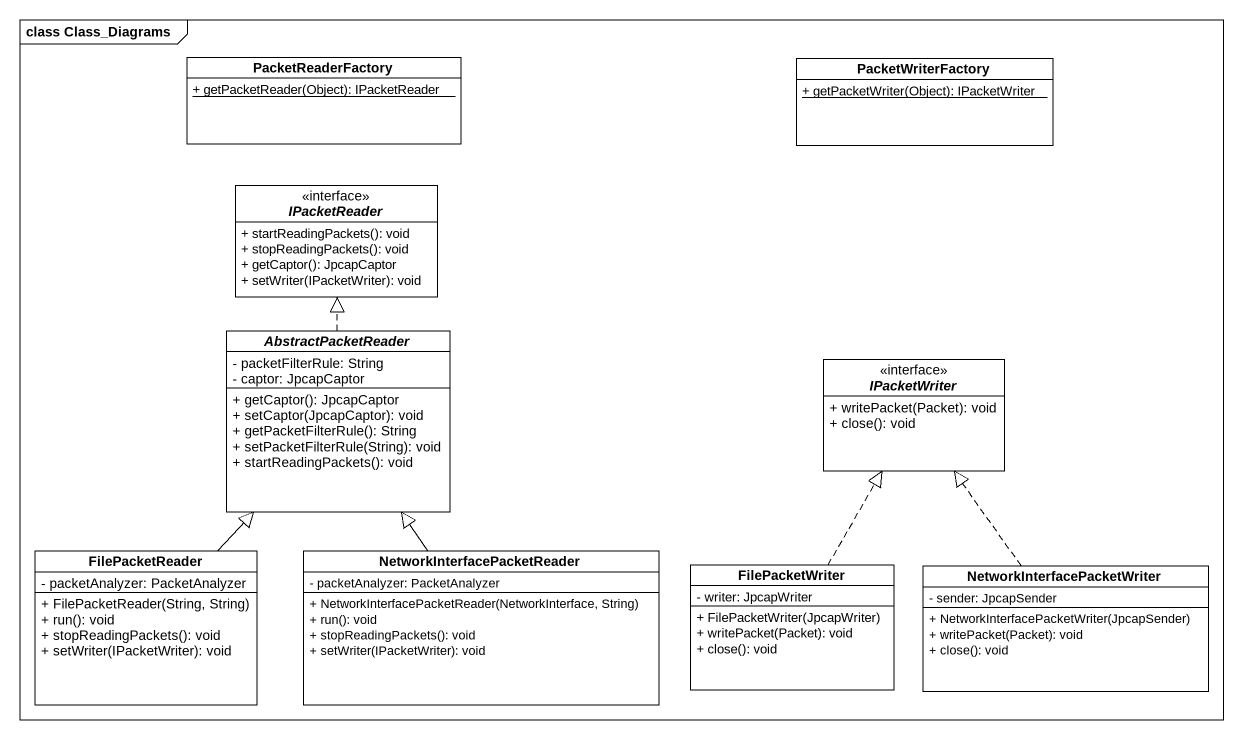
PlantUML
@startuml
mainframe class Class_Diagrams
hide circle
hide empty members
skinparam classAttributeIconSize 0
class PacketReaderFactory {
  {static} + getPacketReader(Object): IPacketReader
}
class PacketWriterFactory {
  {static} + getPacketWriter(Object): IPacketWriter
}
interface IPacketReader <<interface>> {
  + startReadingPackets(): void
  + stopReadingPackets(): void
  + getCaptor(): JpcapCaptor
  + setWriter(IPacketWriter): void
}
abstract class AbstractPacketReader {
  - packetFilterRule: String
  - captor: JpcapCaptor
  + getCaptor(): JpcapCaptor
  + setCaptor(JpcapCaptor): void
  + getPacketFilterRule(): String
  + setPacketFilterRule(String): void
  + startReadingPackets(): void
}
interface IPacketWriter <<interface>> {
  + writePacket(Packet): void
  + close(): void
}
class FilePacketReader {
  - packetAnalyzer: PacketAnalyzer
  + FilePacketReader(String, String)
  + run(): void
  + stopReadingPackets(): void
  + setWriter(IPacketWriter): void
}
class NetworkInterfacePacketReader {
  - packetAnalyzer: PacketAnalyzer
  + NetworkInterfacePacketReader(NetworkInterface, String)
  + run(): void
  + stopReadingPackets(): void
  + setWriter(IPacketWriter): void
}
class FilePacketWriter {
  - writer: JpcapWriter
  + FilePacketWriter(JpcapWriter)
  + writePacket(Packet): void
  + close(): void
}
class NetworkInterfacePacketWriter {
  - sender: JpcapSender
  + NetworkInterfacePacketWriter(JpcapSender)
  + writePacket(Packet): void
  + close(): void
}
AbstractPacketReader .up.|> IPacketReader
FilePacketReader -up-|> AbstractPacketReader
NetworkInterfacePacketReader -up-|> AbstractPacketReader
FilePacketWriter .up.|> IPacketWriter
NetworkInterfacePacketWriter .up.|> IPacketWriter
@enduml
